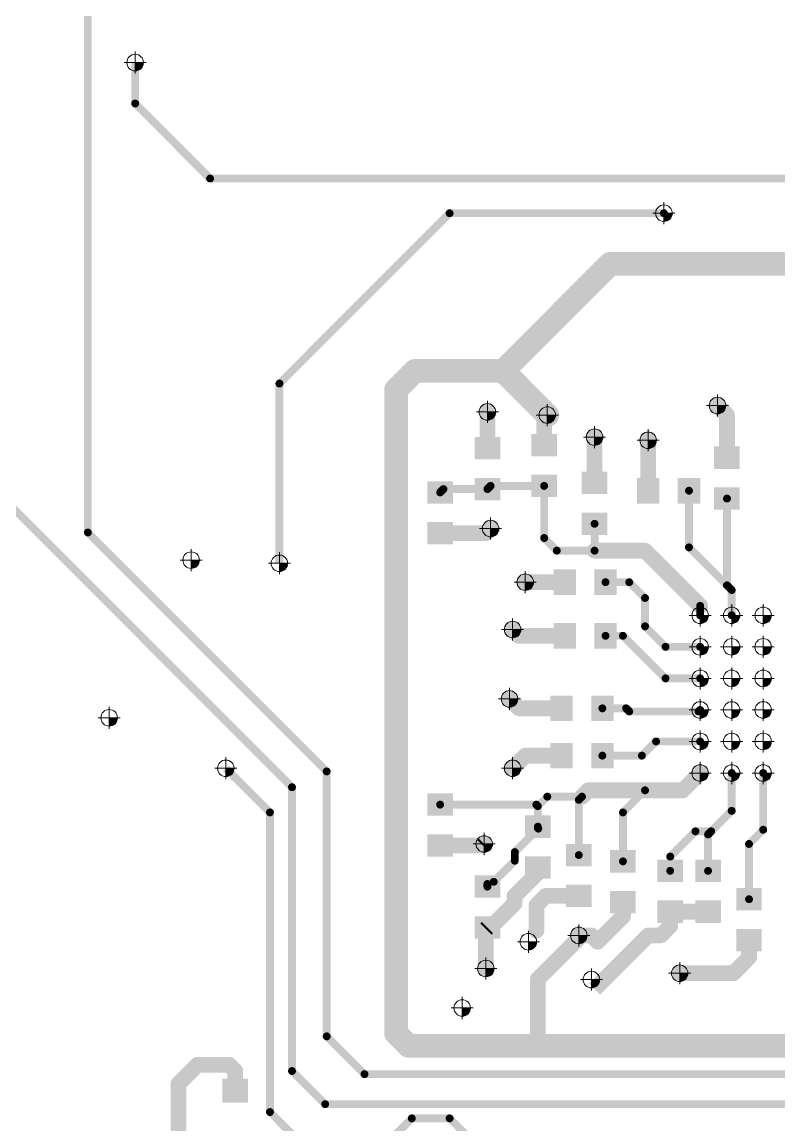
# Paper-space layout 'Layout1' of a CAD drawing. Header units: millimetres. Extents: x 0 to 841, y 0 to 594.
# Drawn here: x 407.5 to 455.6, y 156.5 to 226.4 of the extents above; entities that cross this region are included whole.
import ezdxf

# ---------------------------------------------------------------- set-up
doc = ezdxf.new("R2010")
doc.units = ezdxf.units.MM
for name, color, linetype in [('BottomLayer', 5, 'Continuous'), ('PDF _Геометрия', 7, 'Continuous'), ('PDF _Сплошная заливка', 7, 'Continuous')]:
    doc.layers.add(name, color=color, linetype=linetype)

psp = doc.layouts.get("Layout1")

# ---------------------------------------------------------------- hatches: boundary and pattern name
at = {"layer": 'PDF _Сплошная заливка', "transparency": 33554559}
for points in [[(415.231, 223.878, -0.414208), (414.706, 223.353), (414.706, 223.353), (414.706, 223.353), (414.706, 223.878), (414.706, 223.878)], [(448.784, 214.324, -0.198988), (448.63, 213.953), (448.63, 213.953, -0.198988), (448.259, 213.799), (448.259, 213.799), (448.259, 213.799), (448.259, 214.324), (448.259, 214.324)], [(437.584, 201.724, -0.414158), (437.059, 201.199), (437.059, 201.199), (437.059, 201.199), (437.059, 201.724), (437.059, 201.724)], [(441.384, 201.525, -0.199007), (441.23, 201.153), (441.23, 201.153, -0.19888), (440.859, 201), (440.859, 201), (440.859, 201), (440.859, 201.525), (440.859, 201.525)], [(452.184, 202.125, -0.414208), (451.659, 201.6), (451.659, 201.6), (451.659, 201.6), (451.659, 202.125), (451.659, 202.125)], [(444.384, 200.125, -0.414186), (443.859, 199.6), (443.859, 199.6), (443.859, 199.6), (443.859, 200.125), (443.859, 200.125)], [(447.784, 199.925, -0.414259), (447.259, 199.4), (447.259, 199.4), (447.259, 199.4), (447.259, 199.925), (447.259, 199.925)], [(437.784, 194.324, -0.414208), (437.259, 193.799), (437.259, 193.799), (437.259, 193.799), (437.259, 194.324), (437.259, 194.324)], [(418.785, 192.325, -0.198988), (418.631, 191.953), (418.631, 191.953, -0.198988), (418.26, 191.8), (418.26, 191.8), (418.26, 191.8), (418.26, 192.325), (418.26, 192.325)], [(424.384, 192.125, -0.414208), (423.859, 191.6), (423.859, 191.6), (423.859, 191.6), (423.859, 192.125), (423.859, 192.125)], [(439.984, 190.925, -0.198848), (439.831, 190.553), (439.831, 190.553, -0.198848), (439.459, 190.4), (439.459, 190.4), (439.459, 190.4), (439.459, 190.925), (439.459, 190.925)], [(451.084, 188.825, -0.414259), (450.559, 188.3), (450.559, 188.3), (450.559, 188.3), (450.559, 188.825), (450.559, 188.825)], [(453.084, 188.825, -0.414208), (452.559, 188.3), (452.559, 188.3), (452.559, 188.3), (452.559, 188.825), (452.559, 188.825)], [(455.084, 188.825, -0.198898), (454.93, 188.453), (454.93, 188.453, -0.198848), (454.559, 188.3), (454.559, 188.3), (454.559, 188.3), (454.559, 188.825), (454.559, 188.825)], [(439.184, 187.925, -0.414186), (438.659, 187.4), (438.659, 187.4), (438.659, 187.4), (438.659, 187.925), (438.659, 187.925)], [(451.084, 186.825, -0.198797), (450.93, 186.453), (450.93, 186.453, -0.198848), (450.559, 186.3), (450.559, 186.3), (450.559, 186.3), (450.559, 186.825), (450.559, 186.825)], [(453.084, 186.825, -0.414208), (452.559, 186.3), (452.559, 186.3), (452.559, 186.3), (452.559, 186.825), (452.559, 186.825)], [(455.084, 186.825, -0.198797), (454.93, 186.453), (454.93, 186.453, -0.198848), (454.559, 186.3), (454.559, 186.3), (454.559, 186.3), (454.559, 186.825), (454.559, 186.825)], [(451.084, 184.825, -0.414236), (450.559, 184.3), (450.559, 184.3), (450.559, 184.3), (450.559, 184.825), (450.559, 184.825)], [(453.084, 184.825, -0.414186), (452.559, 184.3), (452.559, 184.3), (452.559, 184.3), (452.559, 184.825), (452.559, 184.825)], [(455.084, 184.825, -0.19888), (454.93, 184.454), (454.93, 184.454, -0.198969), (454.559, 184.3), (454.559, 184.3), (454.559, 184.3), (454.559, 184.825), (454.559, 184.825)], [(438.984, 183.525, -0.414259), (438.459, 183), (438.459, 183), (438.459, 183), (438.459, 183.525), (438.459, 183.525)], [(451.084, 182.825, -0.414259), (450.559, 182.3), (450.559, 182.3), (450.559, 182.3), (450.559, 182.825), (450.559, 182.825)], [(453.084, 182.825, -0.414208), (452.559, 182.3), (452.559, 182.3), (452.559, 182.3), (452.559, 182.825), (452.559, 182.825)], [(455.084, 182.825, -0.198848), (454.93, 182.454), (454.93, 182.454, -0.198848), (454.559, 182.3), (454.559, 182.3), (454.559, 182.3), (454.559, 182.825), (454.559, 182.825)], [(413.585, 182.325, -0.414208), (413.06, 181.8), (413.06, 181.8), (413.06, 181.8), (413.06, 182.325), (413.06, 182.325)], [(451.084, 180.825, -0.19888), (450.93, 180.454), (450.93, 180.454, -0.198956), (450.559, 180.3), (450.559, 180.3), (450.559, 180.3), (450.559, 180.825), (450.559, 180.825)], [(453.084, 180.825, -0.414158), (452.559, 180.3), (452.559, 180.3), (452.559, 180.3), (452.559, 180.825), (452.559, 180.825)], [(455.084, 180.825, -0.19888), (454.93, 180.454), (454.93, 180.454, -0.198956), (454.559, 180.3), (454.559, 180.3), (454.559, 180.3), (454.559, 180.825), (454.559, 180.825)], [(420.985, 179.125, -0.198956), (420.831, 178.754), (420.831, 178.754, -0.19888), (420.46, 178.6), (420.46, 178.6), (420.46, 178.6), (420.46, 179.125), (420.46, 179.125)], [(439.184, 179.125, -0.414208), (438.659, 178.6), (438.659, 178.6), (438.659, 178.6), (438.659, 179.125), (438.659, 179.125)], [(451.084, 178.825, -0.414259), (450.559, 178.3), (450.559, 178.3), (450.559, 178.3), (450.559, 178.825), (450.559, 178.825)], [(453.084, 178.825, -0.414208), (452.559, 178.3), (452.559, 178.3), (452.559, 178.3), (452.559, 178.825), (452.559, 178.825)], [(455.084, 178.825, -0.198848), (454.93, 178.454), (454.93, 178.454, -0.198848), (454.559, 178.3), (454.559, 178.3), (454.559, 178.3), (454.559, 178.825), (454.559, 178.825)], [(437.384, 174.325, -0.414158), (436.859, 173.8), (436.859, 173.8), (436.859, 173.8), (436.859, 174.325), (436.859, 174.325)], [(440.184, 168.125, -0.414208), (439.659, 167.6), (439.659, 167.6), (439.659, 167.6), (439.659, 168.125), (439.659, 168.125)], [(443.384, 168.525, -0.414259), (442.859, 168), (442.859, 168), (442.859, 168), (442.859, 168.525), (442.859, 168.525)], [(437.484, 166.425, -0.414259), (436.959, 165.9), (436.959, 165.9), (436.959, 165.9), (436.959, 166.425), (436.959, 166.425)], [(449.784, 166.125, -0.414259), (449.259, 165.6), (449.259, 165.6), (449.259, 165.6), (449.259, 166.125), (449.259, 166.125)], [(444.184, 165.725, -0.414208), (443.659, 165.2), (443.659, 165.2), (443.659, 165.2), (443.659, 165.725), (443.659, 165.725)], [(435.985, 163.925, -0.414259), (435.46, 163.4), (435.46, 163.4), (435.46, 163.4), (435.46, 163.925), (435.46, 163.925)]]:
    psp.add_hatch(color=7, dxfattribs=at).paths.add_polyline_path(points)

# ---------------------------------------------------------------- linework, layer by layer
at = {"layer": 'BottomLayer'}
for points, const_width in [([(411.706, 194.08), (411.706, 227.771)], 0.5), ([(414.706, 221.28), (414.706, 223.88)], 0.5), ([(419.46, 216.525), (414.706, 221.28)], 0.5), ([(476.26, 216.525), (419.46, 216.525)], 0.5), ([(434.66, 214.325), (423.86, 203.525)], 0.5), ([(448.26, 214.325), (434.66, 214.325)], 0.5), ([(444.86, 211.125), (438.06, 204.325)], 1.5), ([(464.26, 211.125), (444.86, 211.125)], 1.5), ([(432.46, 204.325), (431.26, 203.126)], 1.5), ([(438.06, 204.325), (432.46, 204.325)], 1.5), ([(440.86, 201.526), (438.06, 204.325)], 1.5), ([(423.86, 192.125), (423.86, 203.525)], 0.5), ([(431.26, 162.325), (431.26, 203.126)], 1.5), ([(437.059, 200.221), (437.059, 201.725)], 1), ([(452.26, 201.526), (451.66, 202.126)], 1), ([(440.86, 201.526), (440.66, 201.326)], 1), ([(440.66, 199.621), (440.66, 201.326)], 1), ([(452.26, 198.821), (452.26, 201.526)], 1), ([(443.86, 197.221), (443.86, 200.126)], 1), ([(447.26, 196.726), (447.26, 199.926)], 1), ([(437.26, 197.03), (437.06, 196.83)], 0.5), ([(440.66, 197.03), (437.26, 197.03)], 0.5), ([(440.66, 193.726), (440.66, 197.03)], 0.5), ([(424.66, 177.925), (405.86, 196.725)], 0.5), ([(434.269, 196.83), (434.06, 196.621)], 0.5), ([(437.06, 196.83), (434.269, 196.83)], 0.5), ([(449.85, 193.135), (449.85, 196.726)], 0.5), ([(452.26, 190.726), (452.26, 196.23)], 0.5), ([(436.964, 194.03), (434.06, 194.03)], 1), ([(437.259, 194.325), (436.964, 194.03)], 1), ([(443.86, 192.926), (443.86, 194.63)], 0.5), ([(426.86, 178.925), (411.706, 194.08)], 0.5), ([(441.46, 192.926), (440.66, 193.726)], 0.5), ([(443.86, 192.926), (441.46, 192.926)], 0.5), ([(447.06, 192.926), (443.86, 192.926)], 1), ([(450.56, 189.426), (447.06, 192.926)], 1), ([(452.56, 190.426), (449.85, 193.135)], 0.5), ([(441.764, 190.926), (439.46, 190.926)], 1), ([(441.964, 191.126), (441.764, 190.926)], 1), ([(446.06, 190.926), (444.555, 190.926)], 0.5), ([(447.06, 189.926), (446.06, 190.926)], 0.5), ([(452.56, 190.426), (452.26, 190.726)], 0.5), ([(452.56, 188.826), (452.56, 190.426)], 0.5), ([(447.06, 188.126), (447.06, 189.926)], 0.5), ([(450.56, 188.826), (450.56, 189.426)], 0.5), ([(439.06, 187.526), (438.66, 187.926)], 1), ([(448.36, 186.826), (447.06, 188.126)], 0.5), ([(441.964, 187.526), (439.06, 187.526)], 1), ([(445.66, 187.526), (444.555, 187.526)], 0.5), ([(448.36, 184.826), (445.66, 187.526)], 0.5), ([(450.56, 186.826), (448.36, 186.826)], 0.5), ([(450.56, 184.826), (448.36, 184.826)], 0.5), ([(439.06, 182.926), (438.46, 183.526)], 1), ([(441.764, 182.926), (439.06, 182.926)], 1), ([(445.86, 182.926), (444.355, 182.926)], 0.5), ([(446.06, 182.726), (445.86, 182.926)], 0.5), ([(450.46, 182.726), (446.06, 182.726)], 0.5), ([(450.56, 182.826), (450.46, 182.726)], 0.5), ([(447.76, 180.826), (446.86, 179.926)], 0.5), ([(450.56, 180.826), (447.76, 180.826)], 0.5), ([(439.46, 179.926), (438.66, 179.125)], 1), ([(441.764, 179.926), (439.46, 179.926)], 1), ([(446.86, 179.926), (444.355, 179.926)], 0.5), ([(423.26, 176.325), (420.46, 179.125)], 0.5), ([(426.86, 162.125), (426.86, 178.925)], 0.5), ([(450.56, 178.826), (449.46, 177.726)], 1), ([(452.56, 176.426), (452.56, 178.826)], 0.5), ([(454.56, 175.226), (454.56, 178.826)], 0.5), ([(424.66, 159.925), (424.66, 177.925)], 0.5), ([(443.46, 177.726), (443.06, 177.326)], 1), ([(447.06, 177.726), (443.46, 177.726)], 1), ([(447.06, 177.726), (445.66, 176.325)], 0.5), ([(449.46, 177.726), (447.06, 177.726)], 1), ([(440.164, 176.821), (434.06, 176.821)], 0.5), ([(440.26, 176.726), (440.164, 176.821)], 0.5), ([(440.86, 177.326), (440.26, 176.726)], 0.5), ([(440.26, 175.421), (440.26, 176.726)], 0.5), ([(443.06, 177.326), (440.86, 177.326)], 0.5), ([(443.06, 177.326), (442.86, 177.126)], 0.5), ([(442.86, 173.621), (442.86, 177.126)], 0.5), ([(423.26, 157.325), (423.26, 176.325)], 0.5), ([(445.66, 173.221), (445.66, 176.325)], 0.5), ([(452.56, 176.426), (451.26, 175.126)], 0.5), ([(440.26, 175.326), (440.26, 175.421)], 0.5), ([(440.286, 175.299), (438.797, 173.811)], 0.5), ([(450.26, 175.126), (448.66, 173.526)], 0.5), ([(451.26, 175.126), (450.26, 175.126)], 0.5), ([(451.26, 175.126), (451.06, 174.926)], 0.5), ([(451.06, 172.621), (451.06, 174.926)], 0.5), ([(454.56, 175.226), (453.66, 174.326)], 0.5), ([(436.764, 174.23), (434.06, 174.23)], 1), ([(436.86, 174.326), (436.764, 174.23)], 1), ([(453.66, 170.821), (453.66, 174.326)], 0.5), ([(438.797, 173.263), (437.46, 171.926)], 0.5), ([(438.797, 173.263), (438.797, 173.811)], 0.5), ([(448.66, 172.621), (448.66, 173.526)], 0.5), ([(440.26, 172.505), (438.772, 171.018)], 1), ([(440.26, 172.505), (440.26, 172.83)], 1), ([(437.06, 171.621), (437.06, 171.788)], 0.5), ([(438.772, 170.537), (438.772, 171.018)], 1), ([(440.764, 171.03), (440.172, 170.438)], 1), ([(442.86, 171.03), (440.764, 171.03)], 1), ([(438.772, 170.537), (437.266, 169.03)], 1), ([(440.172, 168.838), (440.172, 170.438)], 1), ([(445.66, 169.726), (445.66, 170.63)], 1), ([(445.66, 169.726), (444.06, 168.126)], 1), ([(448.66, 169.126), (448.66, 170.03)], 1), ([(451.06, 170.03), (448.66, 170.03)], 1), ([(437.06, 169.03), (436.96, 168.93)], 1), ([(436.96, 166.426), (436.96, 168.93)], 1), ([(437.266, 169.03), (437.06, 169.03)], 1), ([(448.66, 169.126), (448.06, 168.526)], 1), ([(442.86, 168.355), (440.26, 165.755)], 1), ([(443.66, 168.525), (442.86, 168.525)], 1), ([(442.86, 168.355), (442.86, 168.525)], 1), ([(444.06, 168.126), (443.66, 168.525)], 1), ([(447.26, 168.526), (443.86, 165.126)], 1), ([(448.06, 168.526), (447.26, 168.526)], 1), ([(453.66, 167.126), (453.66, 168.23)], 1), ([(453.66, 167.126), (452.66, 166.126)], 1), ([(452.66, 166.126), (449.26, 166.126)], 1), ([(440.26, 161.725), (440.26, 165.755)], 1), ([(432.06, 161.525), (431.26, 162.325)], 1.5), ([(429.26, 159.725), (426.86, 162.125)], 0.5), ([(440.06, 161.525), (432.06, 161.525)], 1.5), ([(470.06, 161.525), (440.06, 161.525)], 1.5), ([(440.26, 161.725), (440.06, 161.525)], 1), ([(418.66, 160.325), (417.46, 159.125)], 1), ([(420.66, 160.325), (418.66, 160.325)], 1), ([(421.06, 159.925), (420.66, 160.325)], 1), ([(421.06, 158.675), (421.06, 159.925)], 1), ([(426.76, 157.825), (424.66, 159.925)], 0.5), ([(417.46, 155.125), (417.46, 159.125)], 1), ([(473.26, 159.725), (429.26, 159.725)], 0.5), ([(468.56, 157.825), (426.76, 157.825)], 0.5), ([(425.86, 154.725), (423.26, 157.325)], 0.5), ([(432.26, 156.925), (430.26, 154.925)], 0.5), ([(434.66, 156.925), (432.26, 156.925)], 0.5), ([(436.86, 154.725), (434.66, 156.925)], 0.5)]:
    psp.add_lwpolyline(points, dxfattribs=dict(at, const_width=const_width))
for points, const_width in [([(414.831, 221.28, -1), (414.581, 221.28, -1)], 0.25), ([(414.831, 221.28, -1), (414.581, 221.28, -1)], 0.25), ([(419.585, 216.525, -1), (419.335, 216.525, -1)], 0.25), ([(419.585, 216.525, -1), (419.335, 216.525, -1)], 0.25), ([(434.785, 214.325, -1), (434.535, 214.325, -1)], 0.25), ([(434.785, 214.325, -1), (434.535, 214.325, -1)], 0.25), ([(448.385, 214.325, -1), (448.135, 214.325, -1)], 0.25), ([(445.235, 211.125, -1), (444.485, 211.125, -1)], 0.75), ([(445.235, 211.125, -1), (444.485, 211.125, -1)], 0.75), ([(432.835, 204.325, -1), (432.085, 204.325, -1)], 0.75), ([(432.835, 204.325, -1), (432.085, 204.325, -1)], 0.75), ([(438.435, 204.325, -1), (437.685, 204.325, -1)], 0.75), ([(438.435, 204.325, -1), (437.685, 204.325, -1)], 0.75), ([(438.435, 204.325, -1), (437.685, 204.325, -1)], 0.75), ([(423.985, 203.525, -1), (423.735, 203.525, -1)], 0.25), ([(423.985, 203.525, -1), (423.735, 203.525, -1)], 0.25), ([(431.635, 203.126, -1), (430.885, 203.126, -1)], 0.75), ([(431.635, 203.126, -1), (430.885, 203.126, -1)], 0.75), ([(437.309, 201.725, -1), (436.809, 201.725, -1)], 0.5), ([(441.235, 201.526, -1), (440.485, 201.526, -1)], 0.75), ([(451.91, 202.126, -1), (451.41, 202.126, -1)], 0.5), ([(440.91, 201.326, -1), (440.41, 201.326, -1)], 0.5), ([(440.91, 201.326, -1), (440.41, 201.326, -1)], 0.5), ([(441.11, 201.526, -1), (440.61, 201.526, -1)], 0.5), ([(452.51, 201.526, -1), (452.01, 201.526, -1)], 0.5), ([(452.51, 201.526, -1), (452.01, 201.526, -1)], 0.5), ([(437.309, 200.221, -1), (436.809, 200.221, -1)], 0.5), ([(440.91, 199.621, -1), (440.41, 199.621, -1)], 0.5), ([(444.11, 200.126, -1), (443.61, 200.126, -1)], 0.5), ([(447.51, 199.926, -1), (447.01, 199.926, -1)], 0.5), ([(452.51, 198.821, -1), (452.01, 198.821, -1)], 0.5), ([(437.385, 197.03, -1), (437.135, 197.03, -1)], 0.25), ([(437.385, 197.03, -1), (437.135, 197.03, -1)], 0.25), ([(440.785, 197.03, -1), (440.535, 197.03, -1)], 0.25), ([(440.785, 197.03, -1), (440.535, 197.03, -1)], 0.25), ([(444.11, 197.221, -1), (443.61, 197.221, -1)], 0.5), ([(434.185, 196.621, -1), (433.935, 196.621, -1)], 0.25), ([(434.394, 196.83, -1), (434.144, 196.83, -1)], 0.25), ([(434.394, 196.83, -1), (434.144, 196.83, -1)], 0.25), ([(437.185, 196.83, -1), (436.935, 196.83, -1)], 0.25), ([(437.185, 196.83, -1), (436.935, 196.83, -1)], 0.25), ([(447.51, 196.726, -1), (447.01, 196.726, -1)], 0.5), ([(449.975, 196.726, -1), (449.725, 196.726, -1)], 0.25), ([(452.385, 196.23, -1), (452.135, 196.23, -1)], 0.25), ([(434.31, 194.03, -1), (433.81, 194.03, -1)], 0.5), ([(437.214, 194.03, -1), (436.714, 194.03, -1)], 0.5), ([(437.214, 194.03, -1), (436.714, 194.03, -1)], 0.5), ([(437.509, 194.325, -1), (437.009, 194.325, -1)], 0.5), ([(443.985, 194.63, -1), (443.735, 194.63, -1)], 0.25), ([(411.831, 194.08, -1), (411.581, 194.08, -1)], 0.25), ([(411.831, 194.08, -1), (411.581, 194.08, -1)], 0.25), ([(440.785, 193.726, -1), (440.535, 193.726, -1)], 0.25), ([(440.785, 193.726, -1), (440.535, 193.726, -1)], 0.25), ([(441.585, 192.926, -1), (441.335, 192.926, -1)], 0.25), ([(441.585, 192.926, -1), (441.335, 192.926, -1)], 0.25), ([(444.11, 192.926, -1), (443.61, 192.926, -1)], 0.5), ([(443.985, 192.926, -1), (443.735, 192.926, -1)], 0.25), ([(443.985, 192.926, -1), (443.735, 192.926, -1)], 0.25), ([(447.31, 192.926, -1), (446.81, 192.926, -1)], 0.5), ([(447.31, 192.926, -1), (446.81, 192.926, -1)], 0.5), ([(449.975, 193.135, -1), (449.725, 193.135, -1)], 0.25), ([(449.975, 193.135, -1), (449.725, 193.135, -1)], 0.25), ([(439.71, 190.926, -1), (439.21, 190.926, -1)], 0.5), ([(442.014, 190.926, -1), (441.514, 190.926, -1)], 0.5), ([(442.014, 190.926, -1), (441.514, 190.926, -1)], 0.5), ([(442.214, 191.126, -1), (441.714, 191.126, -1)], 0.5), ([(444.68, 190.926, -1), (444.43, 190.926, -1)], 0.25), ([(446.185, 190.926, -1), (445.935, 190.926, -1)], 0.25), ([(446.185, 190.926, -1), (445.935, 190.926, -1)], 0.25), ([(452.385, 190.726, -1), (452.135, 190.726, -1)], 0.25), ([(452.385, 190.726, -1), (452.135, 190.726, -1)], 0.25), ([(452.685, 190.426, -1), (452.435, 190.426, -1)], 0.25), ([(452.685, 190.426, -1), (452.435, 190.426, -1)], 0.25), ([(452.685, 190.426, -1), (452.435, 190.426, -1)], 0.25), ([(447.185, 189.926, -1), (446.935, 189.926, -1)], 0.25), ([(447.185, 189.926, -1), (446.935, 189.926, -1)], 0.25), ([(450.81, 189.426, -1), (450.31, 189.426, -1)], 0.5), ([(450.685, 189.426, -1), (450.435, 189.426, -1)], 0.25), ([(450.685, 188.826, -1), (450.435, 188.826, -1)], 0.25), ([(452.685, 188.826, -1), (452.435, 188.826, -1)], 0.25), ([(438.91, 187.926, -1), (438.41, 187.926, -1)], 0.5), ([(447.185, 188.126, -1), (446.935, 188.126, -1)], 0.25), ([(447.185, 188.126, -1), (446.935, 188.126, -1)], 0.25), ([(439.31, 187.526, -1), (438.81, 187.526, -1)], 0.5), ([(439.31, 187.526, -1), (438.81, 187.526, -1)], 0.5), ([(442.214, 187.526, -1), (441.714, 187.526, -1)], 0.5), ([(444.68, 187.526, -1), (444.43, 187.526, -1)], 0.25), ([(445.785, 187.526, -1), (445.535, 187.526, -1)], 0.25), ([(445.785, 187.526, -1), (445.535, 187.526, -1)], 0.25), ([(448.485, 186.826, -1), (448.235, 186.826, -1)], 0.25), ([(448.485, 186.826, -1), (448.235, 186.826, -1)], 0.25), ([(450.685, 186.826, -1), (450.435, 186.826, -1)], 0.25), ([(448.485, 184.826, -1), (448.235, 184.826, -1)], 0.25), ([(448.485, 184.826, -1), (448.235, 184.826, -1)], 0.25), ([(450.685, 184.826, -1), (450.435, 184.826, -1)], 0.25), ([(438.71, 183.526, -1), (438.21, 183.526, -1)], 0.5), ([(439.31, 182.926, -1), (438.81, 182.926, -1)], 0.5), ([(439.31, 182.926, -1), (438.81, 182.926, -1)], 0.5), ([(442.014, 182.926, -1), (441.514, 182.926, -1)], 0.5), ([(444.48, 182.926, -1), (444.23, 182.926, -1)], 0.25), ([(445.985, 182.926, -1), (445.735, 182.926, -1)], 0.25), ([(445.985, 182.926, -1), (445.735, 182.926, -1)], 0.25), ([(446.185, 182.726, -1), (445.935, 182.726, -1)], 0.25), ([(446.185, 182.726, -1), (445.935, 182.726, -1)], 0.25), ([(450.585, 182.726, -1), (450.335, 182.726, -1)], 0.25), ([(450.585, 182.726, -1), (450.335, 182.726, -1)], 0.25), ([(450.685, 182.826, -1), (450.435, 182.826, -1)], 0.25), ([(447.885, 180.826, -1), (447.635, 180.826, -1)], 0.25), ([(447.885, 180.826, -1), (447.635, 180.826, -1)], 0.25), ([(450.685, 180.826, -1), (450.435, 180.826, -1)], 0.25), ([(439.71, 179.926, -1), (439.21, 179.926, -1)], 0.5), ([(439.71, 179.926, -1), (439.21, 179.926, -1)], 0.5), ([(442.014, 179.926, -1), (441.514, 179.926, -1)], 0.5), ([(444.48, 179.926, -1), (444.23, 179.926, -1)], 0.25), ([(446.985, 179.926, -1), (446.735, 179.926, -1)], 0.25), ([(446.985, 179.926, -1), (446.735, 179.926, -1)], 0.25), ([(426.985, 178.925, -1), (426.735, 178.925, -1)], 0.25), ([(426.985, 178.925, -1), (426.735, 178.925, -1)], 0.25), ([(438.91, 179.125, -1), (438.41, 179.125, -1)], 0.5), ([(450.81, 178.826, -1), (450.31, 178.826, -1)], 0.5), ([(452.685, 178.826, -1), (452.435, 178.826, -1)], 0.25), ([(454.685, 178.826, -1), (454.435, 178.826, -1)], 0.25), ([(424.785, 177.925, -1), (424.535, 177.925, -1)], 0.25), ([(424.785, 177.925, -1), (424.535, 177.925, -1)], 0.25), ([(443.31, 177.326, -1), (442.81, 177.326, -1)], 0.5), ([(443.71, 177.726, -1), (443.21, 177.726, -1)], 0.5), ([(443.71, 177.726, -1), (443.21, 177.726, -1)], 0.5), ([(447.31, 177.726, -1), (446.81, 177.726, -1)], 0.5), ([(447.31, 177.726, -1), (446.81, 177.726, -1)], 0.5), ([(447.185, 177.726, -1), (446.935, 177.726, -1)], 0.25), ([(449.71, 177.726, -1), (449.21, 177.726, -1)], 0.5), ([(449.71, 177.726, -1), (449.21, 177.726, -1)], 0.5), ([(434.185, 176.821, -1), (433.935, 176.821, -1)], 0.25), ([(440.289, 176.821, -1), (440.039, 176.821, -1)], 0.25), ([(440.289, 176.821, -1), (440.039, 176.821, -1)], 0.25), ([(440.385, 176.726, -1), (440.135, 176.726, -1)], 0.25), ([(440.385, 176.726, -1), (440.135, 176.726, -1)], 0.25), ([(440.385, 176.726, -1), (440.135, 176.726, -1)], 0.25), ([(440.985, 177.326, -1), (440.735, 177.326, -1)], 0.25), ([(440.985, 177.326, -1), (440.735, 177.326, -1)], 0.25), ([(442.985, 177.126, -1), (442.735, 177.126, -1)], 0.25), ([(442.985, 177.126, -1), (442.735, 177.126, -1)], 0.25), ([(443.185, 177.326, -1), (442.935, 177.326, -1)], 0.25), ([(443.185, 177.326, -1), (442.935, 177.326, -1)], 0.25), ([(423.385, 176.325, -1), (423.135, 176.325, -1)], 0.25), ([(423.385, 176.325, -1), (423.135, 176.325, -1)], 0.25), ([(445.785, 176.325, -1), (445.535, 176.325, -1)], 0.25), ([(445.785, 176.325, -1), (445.535, 176.325, -1)], 0.25), ([(452.685, 176.426, -1), (452.435, 176.426, -1)], 0.25), ([(452.685, 176.426, -1), (452.435, 176.426, -1)], 0.25), ([(440.385, 175.421, -1), (440.135, 175.421, -1)], 0.25), ([(440.385, 175.421, -1), (440.135, 175.421, -1)], 0.25), ([(440.385, 175.326, -1), (440.135, 175.326, -1)], 0.25), ([(440.411, 175.299, -1), (440.161, 175.299, -1)], 0.25), ([(450.385, 175.126, -1), (450.135, 175.126, -1)], 0.25), ([(450.385, 175.126, -1), (450.135, 175.126, -1)], 0.25), ([(451.185, 174.926, -1), (450.935, 174.926, -1)], 0.25), ([(451.185, 174.926, -1), (450.935, 174.926, -1)], 0.25), ([(451.385, 175.126, -1), (451.135, 175.126, -1)], 0.25), ([(451.385, 175.126, -1), (451.135, 175.126, -1)], 0.25), ([(451.385, 175.126, -1), (451.135, 175.126, -1)], 0.25), ([(454.685, 175.226, -1), (454.435, 175.226, -1)], 0.25), ([(454.685, 175.226, -1), (454.435, 175.226, -1)], 0.25), ([(434.31, 174.23, -1), (433.81, 174.23, -1)], 0.5), ([(437.014, 174.23, -1), (436.514, 174.23, -1)], 0.5), ([(437.014, 174.23, -1), (436.514, 174.23, -1)], 0.5), ([(437.11, 174.326, -1), (436.61, 174.326, -1)], 0.5), ([(453.785, 174.326, -1), (453.535, 174.326, -1)], 0.25), ([(453.785, 174.326, -1), (453.535, 174.326, -1)], 0.25), ([(438.922, 173.811, -1), (438.672, 173.811, -1)], 0.25), ([(438.922, 173.811, -1), (438.672, 173.811, -1)], 0.25), ([(438.922, 173.263, -1), (438.672, 173.263, -1)], 0.25), ([(438.922, 173.263, -1), (438.672, 173.263, -1)], 0.25), ([(442.985, 173.621, -1), (442.735, 173.621, -1)], 0.25), ([(445.785, 173.221, -1), (445.535, 173.221, -1)], 0.25), ([(448.785, 173.526, -1), (448.535, 173.526, -1)], 0.25), ([(448.785, 173.526, -1), (448.535, 173.526, -1)], 0.25), ([(440.51, 172.83, -1), (440.01, 172.83, -1)], 0.5), ([(440.51, 172.505, -1), (440.01, 172.505, -1)], 0.5), ([(440.51, 172.505, -1), (440.01, 172.505, -1)], 0.5), ([(448.785, 172.621, -1), (448.535, 172.621, -1)], 0.25), ([(451.185, 172.621, -1), (450.935, 172.621, -1)], 0.25), ([(437.585, 171.926, -1), (437.335, 171.926, -1)], 0.25), ([(437.185, 171.788, -1), (436.935, 171.788, -1)], 0.25), ([(437.185, 171.621, -1), (436.935, 171.621, -1)], 0.25), ([(439.022, 171.018, -1), (438.522, 171.018, -1)], 0.5), ([(439.022, 171.018, -1), (438.522, 171.018, -1)], 0.5), ([(441.014, 171.03, -1), (440.514, 171.03, -1)], 0.5), ([(441.014, 171.03, -1), (440.514, 171.03, -1)], 0.5), ([(443.11, 171.03, -1), (442.61, 171.03, -1)], 0.5), ([(439.022, 170.537, -1), (438.522, 170.537, -1)], 0.5), ([(439.022, 170.537, -1), (438.522, 170.537, -1)], 0.5), ([(440.422, 170.438, -1), (439.922, 170.438, -1)], 0.5), ([(440.422, 170.438, -1), (439.922, 170.438, -1)], 0.5), ([(445.91, 170.63, -1), (445.41, 170.63, -1)], 0.5), ([(453.785, 170.821, -1), (453.535, 170.821, -1)], 0.25), ([(445.91, 169.726, -1), (445.41, 169.726, -1)], 0.5), ([(445.91, 169.726, -1), (445.41, 169.726, -1)], 0.5), ([(448.91, 170.03, -1), (448.41, 170.03, -1)], 0.5), ([(448.91, 170.03, -1), (448.41, 170.03, -1)], 0.5), ([(451.31, 170.03, -1), (450.81, 170.03, -1)], 0.5), ([(437.21, 168.93, -1), (436.71, 168.93, -1)], 0.5), ([(437.21, 168.93, -1), (436.71, 168.93, -1)], 0.5), ([(437.31, 169.03, -1), (436.81, 169.03, -1)], 0.5), ([(437.31, 169.03, -1), (436.81, 169.03, -1)], 0.5), ([(437.516, 169.03, -1), (437.016, 169.03, -1)], 0.5), ([(437.516, 169.03, -1), (437.016, 169.03, -1)], 0.5), ([(440.422, 168.838, -1), (439.922, 168.838, -1)], 0.5), ([(448.91, 169.126, -1), (448.41, 169.126, -1)], 0.5), ([(448.91, 169.126, -1), (448.41, 169.126, -1)], 0.5), ([(443.11, 168.525, -1), (442.61, 168.525, -1)], 0.5), ([(443.11, 168.525, -1), (442.61, 168.525, -1)], 0.5), ([(443.11, 168.355, -1), (442.61, 168.355, -1)], 0.5), ([(443.11, 168.355, -1), (442.61, 168.355, -1)], 0.5), ([(443.91, 168.525, -1), (443.41, 168.525, -1)], 0.5), ([(443.91, 168.525, -1), (443.41, 168.525, -1)], 0.5), ([(444.31, 168.126, -1), (443.81, 168.126, -1)], 0.5), ([(444.31, 168.126, -1), (443.81, 168.126, -1)], 0.5), ([(447.51, 168.526, -1), (447.01, 168.526, -1)], 0.5), ([(447.51, 168.526, -1), (447.01, 168.526, -1)], 0.5), ([(448.31, 168.526, -1), (447.81, 168.526, -1)], 0.5), ([(448.31, 168.526, -1), (447.81, 168.526, -1)], 0.5), ([(453.91, 168.23, -1), (453.41, 168.23, -1)], 0.5), ([(453.91, 167.126, -1), (453.41, 167.126, -1)], 0.5), ([(453.91, 167.126, -1), (453.41, 167.126, -1)], 0.5), ([(437.21, 166.426, -1), (436.71, 166.426, -1)], 0.5), ([(449.51, 166.126, -1), (449.01, 166.126, -1)], 0.5), ([(452.91, 166.126, -1), (452.41, 166.126, -1)], 0.5), ([(452.91, 166.126, -1), (452.41, 166.126, -1)], 0.5), ([(440.51, 165.755, -1), (440.01, 165.755, -1)], 0.5), ([(440.51, 165.755, -1), (440.01, 165.755, -1)], 0.5), ([(431.635, 162.325, -1), (430.885, 162.325, -1)], 0.75), ([(431.635, 162.325, -1), (430.885, 162.325, -1)], 0.75), ([(426.985, 162.125, -1), (426.735, 162.125, -1)], 0.25), ([(426.985, 162.125, -1), (426.735, 162.125, -1)], 0.25), ([(432.435, 161.525, -1), (431.685, 161.525, -1)], 0.75), ([(432.435, 161.525, -1), (431.685, 161.525, -1)], 0.75), ([(440.435, 161.525, -1), (439.685, 161.525, -1)], 0.75), ([(440.435, 161.525, -1), (439.685, 161.525, -1)], 0.75), ([(440.31, 161.525, -1), (439.81, 161.525, -1)], 0.5), ([(440.51, 161.725, -1), (440.01, 161.725, -1)], 0.5), ([(440.51, 161.725, -1), (440.01, 161.725, -1)], 0.5), ([(418.91, 160.325, -1), (418.41, 160.325, -1)], 0.5), ([(418.91, 160.325, -1), (418.41, 160.325, -1)], 0.5), ([(420.91, 160.325, -1), (420.41, 160.325, -1)], 0.5), ([(420.91, 160.325, -1), (420.41, 160.325, -1)], 0.5), ([(421.31, 159.925, -1), (420.81, 159.925, -1)], 0.5), ([(421.31, 159.925, -1), (420.81, 159.925, -1)], 0.5), ([(424.785, 159.925, -1), (424.535, 159.925, -1)], 0.25), ([(424.785, 159.925, -1), (424.535, 159.925, -1)], 0.25), ([(417.71, 159.125, -1), (417.21, 159.125, -1)], 0.5), ([(417.71, 159.125, -1), (417.21, 159.125, -1)], 0.5), ([(429.385, 159.725, -1), (429.135, 159.725, -1)], 0.25), ([(429.385, 159.725, -1), (429.135, 159.725, -1)], 0.25), ([(421.31, 158.675, -1), (420.81, 158.675, -1)], 0.5), ([(426.885, 157.825, -1), (426.635, 157.825, -1)], 0.25), ([(426.885, 157.825, -1), (426.635, 157.825, -1)], 0.25), ([(423.385, 157.325, -1), (423.135, 157.325, -1)], 0.25), ([(423.385, 157.325, -1), (423.135, 157.325, -1)], 0.25), ([(432.385, 156.925, -1), (432.135, 156.925, -1)], 0.25), ([(432.385, 156.925, -1), (432.135, 156.925, -1)], 0.25), ([(434.785, 156.925, -1), (434.535, 156.925, -1)], 0.25), ([(434.785, 156.925, -1), (434.535, 156.925, -1)], 0.25)]:
    psp.add_lwpolyline(points, format="xyb", close=True, dxfattribs=dict(at, const_width=const_width))
for points in [[(436.247, 198.71), (436.247, 200.132), (437.872, 198.71), (437.872, 200.132)], [(439.847, 198.91), (439.847, 200.332), (441.472, 198.91), (441.472, 200.332)], [(451.447, 198.11), (451.447, 199.532), (453.072, 198.11), (453.072, 199.532)], [(443.047, 196.51), (443.047, 197.932), (444.672, 196.51), (444.672, 197.932)], [(434.872, 197.332), (434.872, 195.91), (433.247, 197.332), (433.247, 195.91)], [(436.247, 196.119), (436.247, 197.541), (437.872, 196.119), (437.872, 197.541)], [(439.847, 196.319), (439.847, 197.741), (441.472, 196.319), (441.472, 197.741)], [(447.971, 195.913), (446.548, 195.913), (447.971, 197.538), (446.548, 197.538)], [(450.562, 195.913), (449.139, 195.913), (450.562, 197.538), (449.139, 197.538)], [(451.447, 195.519), (451.447, 196.941), (453.072, 195.519), (453.072, 196.941)], [(443.047, 193.919), (443.047, 195.341), (444.672, 193.919), (444.672, 195.341)], [(434.872, 194.741), (434.872, 193.319), (433.247, 194.741), (433.247, 193.319)], [(442.675, 190.113), (441.253, 190.113), (442.675, 191.738), (441.253, 191.738)], [(445.266, 190.113), (443.844, 190.113), (445.266, 191.738), (443.844, 191.738)], [(442.675, 186.713), (441.253, 186.713), (442.675, 188.338), (441.253, 188.338)], [(445.266, 186.713), (443.844, 186.713), (445.266, 188.338), (443.844, 188.338)], [(442.475, 182.113), (441.053, 182.113), (442.475, 183.738), (441.053, 183.738)], [(445.066, 182.113), (443.644, 182.113), (445.066, 183.738), (443.644, 183.738)], [(442.475, 179.113), (441.053, 179.113), (442.475, 180.738), (441.053, 180.738)], [(445.066, 179.113), (443.644, 179.113), (445.066, 180.738), (443.644, 180.738)], [(434.872, 177.532), (434.872, 176.11), (433.247, 177.532), (433.247, 176.11)], [(441.072, 176.132), (441.072, 174.71), (439.447, 176.132), (439.447, 174.71)], [(434.872, 174.941), (434.872, 173.519), (433.247, 174.941), (433.247, 173.519)], [(443.672, 174.332), (443.672, 172.91), (442.047, 174.332), (442.047, 172.91)], [(441.072, 173.541), (441.072, 172.119), (439.447, 173.541), (439.447, 172.119)], [(446.472, 173.932), (446.472, 172.51), (444.847, 173.932), (444.847, 172.51)], [(449.472, 173.332), (449.472, 171.91), (447.847, 173.332), (447.847, 171.91)], [(451.872, 173.332), (451.872, 171.91), (450.247, 173.332), (450.247, 171.91)], [(437.872, 172.332), (437.872, 170.91), (436.247, 172.332), (436.247, 170.91)], [(443.672, 171.741), (443.672, 170.319), (442.047, 171.741), (442.047, 170.319)], [(454.472, 171.532), (454.472, 170.11), (452.847, 171.532), (452.847, 170.11)], [(446.472, 171.341), (446.472, 169.919), (444.847, 171.341), (444.847, 169.919)], [(449.472, 170.741), (449.472, 169.319), (447.847, 170.741), (447.847, 169.319)], [(451.872, 170.741), (451.872, 169.319), (450.247, 170.741), (450.247, 169.319)], [(437.872, 169.741), (437.872, 168.319), (436.247, 169.741), (436.247, 168.319)], [(454.472, 168.941), (454.472, 167.519), (452.847, 168.941), (452.847, 167.519)], [(421.872, 159.437), (421.872, 157.913), (420.247, 159.437), (420.247, 157.913)]]:
    psp.add_solid(points, dxfattribs=at)
at = {"layer": 'PDF _Геометрия', "lineweight": 9}
for points in [[(414.706, 223.178), (414.706, 224.579)], [(414.006, 223.879), (415.406, 223.879)], [(448.26, 213.625), (448.26, 215.025)], [(447.559, 214.325), (448.959, 214.325)], [(437.059, 201.024), (437.059, 202.424)], [(440.859, 200.824), (440.859, 202.224)], [(451.659, 201.425), (451.659, 202.824)], [(436.359, 201.724), (437.759, 201.724)], [(440.159, 201.524), (441.56, 201.524)], [(450.959, 202.125), (452.359, 202.125)], [(443.859, 199.424), (443.859, 200.825)], [(443.159, 200.125), (444.559, 200.125)], [(447.259, 199.225), (447.259, 200.624)], [(446.559, 199.925), (447.959, 199.925)], [(437.259, 193.624), (437.259, 195.024)], [(436.559, 194.324), (437.959, 194.324)], [(418.26, 191.625), (418.26, 193.025)], [(423.86, 191.425), (423.86, 192.824)], [(417.56, 192.325), (418.96, 192.325)], [(423.16, 192.125), (424.559, 192.125)], [(439.459, 190.225), (439.459, 191.625)], [(438.759, 190.925), (440.159, 190.925)], [(450.559, 188.125), (450.559, 189.524)], [(452.559, 188.125), (452.559, 189.524)], [(454.559, 188.125), (454.559, 189.524)], [(438.659, 187.225), (438.659, 188.625)], [(449.859, 188.824), (451.259, 188.824)], [(451.859, 188.824), (453.259, 188.824)], [(453.859, 188.824), (455.259, 188.824)], [(437.959, 187.925), (439.359, 187.925)], [(450.559, 186.125), (450.559, 187.525)], [(452.559, 186.125), (452.559, 187.525)], [(454.559, 186.125), (454.559, 187.525)], [(449.859, 186.825), (451.259, 186.825)], [(451.859, 186.825), (453.259, 186.825)], [(453.859, 186.825), (455.259, 186.825)], [(450.559, 184.125), (450.559, 185.525)], [(452.559, 184.125), (452.559, 185.525)], [(454.559, 184.125), (454.559, 185.525)], [(449.859, 184.825), (451.259, 184.825)], [(451.859, 184.825), (453.259, 184.825)], [(453.859, 184.825), (455.259, 184.825)], [(438.459, 182.825), (438.459, 184.225)], [(437.76, 183.525), (439.159, 183.525)], [(450.559, 182.125), (450.559, 183.524)], [(452.559, 182.125), (452.559, 183.524)], [(454.559, 182.125), (454.559, 183.524)], [(413.06, 181.625), (413.06, 183.025)], [(449.859, 182.825), (451.259, 182.825)], [(451.859, 182.825), (453.259, 182.825)], [(453.859, 182.825), (455.259, 182.825)], [(412.36, 182.325), (413.76, 182.325)], [(450.559, 180.125), (450.559, 181.525)], [(452.559, 180.125), (452.559, 181.525)], [(454.559, 180.125), (454.559, 181.525)], [(449.859, 180.825), (451.259, 180.825)], [(451.859, 180.825), (453.259, 180.825)], [(453.859, 180.825), (455.259, 180.825)], [(420.46, 178.425), (420.46, 179.825)], [(438.659, 178.425), (438.659, 179.825)], [(419.76, 179.125), (421.159, 179.125)], [(437.959, 179.125), (439.359, 179.125)], [(450.559, 178.125), (450.559, 179.525)], [(452.559, 178.125), (452.559, 179.525)], [(454.559, 178.125), (454.559, 179.525)], [(449.859, 178.825), (451.259, 178.825)], [(451.859, 178.825), (453.259, 178.825)], [(453.859, 178.825), (455.259, 178.825)], [(436.859, 173.625), (436.859, 175.025)], [(436.159, 174.325), (437.559, 174.325)], [(439.659, 167.424), (439.659, 168.825)], [(442.859, 167.824), (442.859, 169.225)], [(438.959, 168.124), (440.359, 168.124)], [(442.159, 168.525), (443.559, 168.525)], [(436.959, 165.725), (436.959, 167.125)], [(449.259, 165.425), (449.259, 166.825)], [(436.26, 166.425), (437.659, 166.425)], [(443.659, 165.025), (443.659, 166.424)], [(448.559, 166.125), (449.959, 166.125)], [(442.959, 165.725), (444.359, 165.725)], [(435.46, 163.225), (435.46, 164.625)], [(434.76, 163.925), (436.16, 163.925)]]:
    psp.add_lwpolyline(points, dxfattribs=at)
for points in [[(414.181, 223.879, -0.413811), (414.706, 224.404, -0.413811), (415.231, 223.879, -0.414036), (414.706, 223.353, -0.414036)], [(447.734, 214.325, -0.414036), (448.26, 214.85, -0.414315), (448.784, 214.325, -0.414315), (448.26, 213.8, -0.414036)], [(436.534, 201.724, -0.413811), (437.059, 202.249, -0.413811), (437.584, 201.724, -0.414036), (437.059, 201.199, -0.414036)], [(451.134, 202.125, -0.413811), (451.659, 202.65, -0.414036), (452.184, 202.125, -0.414036), (451.659, 201.6, -0.413811)], [(440.334, 201.524, -0.414315), (440.859, 202.049, -0.414315), (441.384, 201.524, -0.414315), (440.859, 200.999, -0.414315)], [(443.334, 200.125, -0.414315), (443.859, 200.65, -0.414315), (444.384, 200.125, -0.414315), (443.859, 199.6, -0.414315)], [(446.734, 199.925, -0.414315), (447.259, 200.449, -0.414315), (447.784, 199.925, -0.414315), (447.259, 199.4, -0.414315)], [(436.734, 194.324, -0.414315), (437.259, 194.849, -0.414315), (437.784, 194.324, -0.414315), (437.259, 193.799, -0.414315)], [(417.735, 192.325, -0.414315), (418.26, 192.85, -0.414315), (418.785, 192.325, -0.414315), (418.26, 191.8, -0.414315)], [(423.335, 192.125, -0.414315), (423.86, 192.649, -0.414315), (424.384, 192.125, -0.414315), (423.86, 191.6, -0.414315)], [(438.934, 190.925, -0.414315), (439.459, 191.45, -0.414315), (439.984, 190.925, -0.414315), (439.459, 190.4, -0.414315)], [(450.034, 188.824, -0.414315), (450.559, 189.349, -0.414036), (451.085, 188.824, -0.414036), (450.559, 188.3, -0.414315)], [(452.034, 188.824, -0.414315), (452.559, 189.349, -0.414315), (453.084, 188.824, -0.414315), (452.559, 188.3, -0.414315)], [(454.034, 188.824, -0.414315), (454.559, 189.349, -0.414315), (455.084, 188.824, -0.414315), (454.559, 188.3, -0.414315)], [(438.134, 187.925, -0.414315), (438.659, 188.45, -0.414315), (439.184, 187.925, -0.414315), (438.659, 187.4, -0.414315)], [(450.034, 186.825, -0.414315), (450.559, 187.35, -0.414036), (451.085, 186.825, -0.414036), (450.559, 186.3, -0.414315)], [(452.034, 186.825, -0.414315), (452.559, 187.35, -0.414315), (453.084, 186.825, -0.414315), (452.559, 186.3, -0.414315)], [(454.034, 186.825, -0.414315), (454.559, 187.35, -0.414315), (455.084, 186.825, -0.414315), (454.559, 186.3, -0.414315)], [(450.034, 184.825, -0.414315), (450.559, 185.35, -0.414036), (451.085, 184.825, -0.414036), (450.559, 184.3, -0.414315)], [(452.034, 184.825, -0.414315), (452.559, 185.35, -0.414315), (453.084, 184.825, -0.414315), (452.559, 184.3, -0.414315)], [(454.034, 184.825, -0.414315), (454.559, 185.35, -0.414315), (455.084, 184.825, -0.414315), (454.559, 184.3, -0.414315)], [(437.935, 183.525, -0.414315), (438.459, 184.05, -0.414315), (438.984, 183.525, -0.414315), (438.459, 183, -0.414315)], [(450.034, 182.825, -0.414315), (450.559, 183.349, -0.414036), (451.085, 182.825, -0.414036), (450.559, 182.3, -0.414315)], [(452.034, 182.825, -0.414315), (452.559, 183.349, -0.414315), (453.084, 182.825, -0.414315), (452.559, 182.3, -0.414315)], [(454.034, 182.825, -0.414315), (454.559, 183.349, -0.414315), (455.084, 182.825, -0.414315), (454.559, 182.3, -0.414315)], [(412.535, 182.325, -0.414315), (413.06, 182.85, -0.414315), (413.585, 182.325, -0.414315), (413.06, 181.8, -0.414315)], [(450.034, 180.825, -0.414315), (450.559, 181.35, -0.414036), (451.085, 180.825, -0.414036), (450.559, 180.3, -0.414315)], [(452.034, 180.825, -0.414315), (452.559, 181.35, -0.414315), (453.084, 180.825, -0.414315), (452.559, 180.3, -0.414315)], [(454.034, 180.825, -0.414315), (454.559, 181.35, -0.414315), (455.084, 180.825, -0.414315), (454.559, 180.3, -0.414315)], [(419.935, 179.125, -0.414315), (420.46, 179.649, -0.414315), (420.984, 179.125, -0.414315), (420.46, 178.6, -0.414315)], [(438.134, 179.125, -0.414315), (438.659, 179.649, -0.414315), (439.184, 179.125, -0.414315), (438.659, 178.6, -0.414315)], [(450.034, 178.825, -0.414315), (450.559, 179.35, -0.414036), (451.085, 178.825, -0.413758), (450.559, 178.299, -0.414036)], [(452.034, 178.825, -0.414315), (452.559, 179.35, -0.414315), (453.084, 178.825, -0.414036), (452.559, 178.299, -0.414036)], [(454.034, 178.825, -0.414315), (454.559, 179.35, -0.414315), (455.084, 178.825, -0.414036), (454.559, 178.299, -0.414036)], [(436.334, 174.325, -0.413811), (436.859, 174.85, -0.413811), (437.384, 174.325, -0.414036), (436.859, 173.8, -0.414036)], [(439.134, 168.124, -0.414036), (439.659, 168.65, -0.414036), (440.184, 168.124, -0.413811), (439.659, 167.599, -0.413811)], [(442.334, 168.525, -0.414315), (442.859, 169.05, -0.414315), (443.384, 168.525, -0.414036), (442.859, 167.999, -0.414036)], [(436.435, 166.425, -0.414315), (436.959, 166.95, -0.414315), (437.484, 166.425, -0.414315), (436.959, 165.9, -0.414315)], [(448.734, 166.125, -0.414315), (449.259, 166.65, -0.414315), (449.784, 166.125, -0.414036), (449.259, 165.6, -0.414036)], [(443.134, 165.725, -0.414036), (443.659, 166.249, -0.414315), (444.184, 165.725, -0.414315), (443.659, 165.2, -0.414036)], [(434.935, 163.925, -0.414036), (435.46, 164.45, -0.413811), (435.985, 163.925, -0.413811), (435.46, 163.4, -0.414036)]]:
    psp.add_lwpolyline(points, format="xyb", close=True, dxfattribs=at)

doc.saveas('drawing.dxf')
